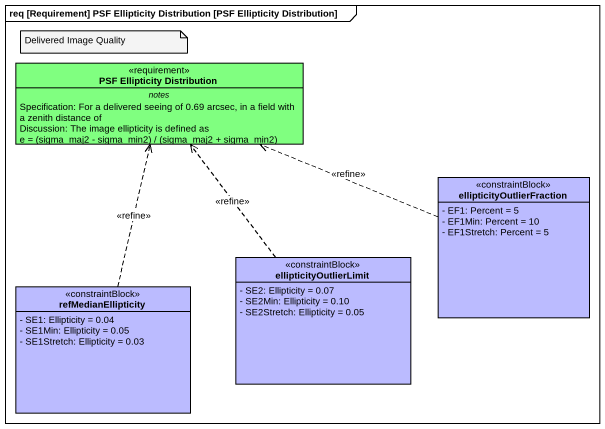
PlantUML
@startuml
mainframe req [Requirement] PSF Ellipticity Distribution [PSF Ellipticity Distribution]
hide circle
hide empty members
skinparam classAttributeIconSize 0
class "PSF Ellipticity Distribution" as PSF_Ellipticity_Distribution <<requirement>> #80FF80 {
  -- notes --
  Specification: For a delivered seeing of 0.69 arcsec, in a field with a zenith distance of
  Discussion: The image ellipticity is defined as
  {field} e = (sigma_maj2 - sigma_min2) / (sigma_maj2 + sigma_min2)
}
class ellipticityOutlierFraction <<constraintBlock>> #BBBBFF {
  - EF1: Percent = 5
  - EF1Min: Percent = 10
  - EF1Stretch: Percent = 5
}
class refMedianEllipticity <<constraintBlock>> #BBBBFF {
  - SE1: Ellipticity = 0.04
  - SE1Min: Ellipticity = 0.05
  - SE1Stretch: Ellipticity = 0.03
}
class ellipticityOutlierLimit <<constraintBlock>> #BBBBFF {
  - SE2: Ellipticity = 0.07
  - SE2Min: Ellipticity = 0.10
  - SE2Stretch: Ellipticity = 0.05
}
ellipticityOutlierFraction .left.> PSF_Ellipticity_Distribution : <<refine>>
refMedianEllipticity .up.> PSF_Ellipticity_Distribution : <<refine>>
ellipticityOutlierLimit .up.> PSF_Ellipticity_Distribution : <<refine>>
note as N1
  Delivered Image Quality
end note
@enduml
